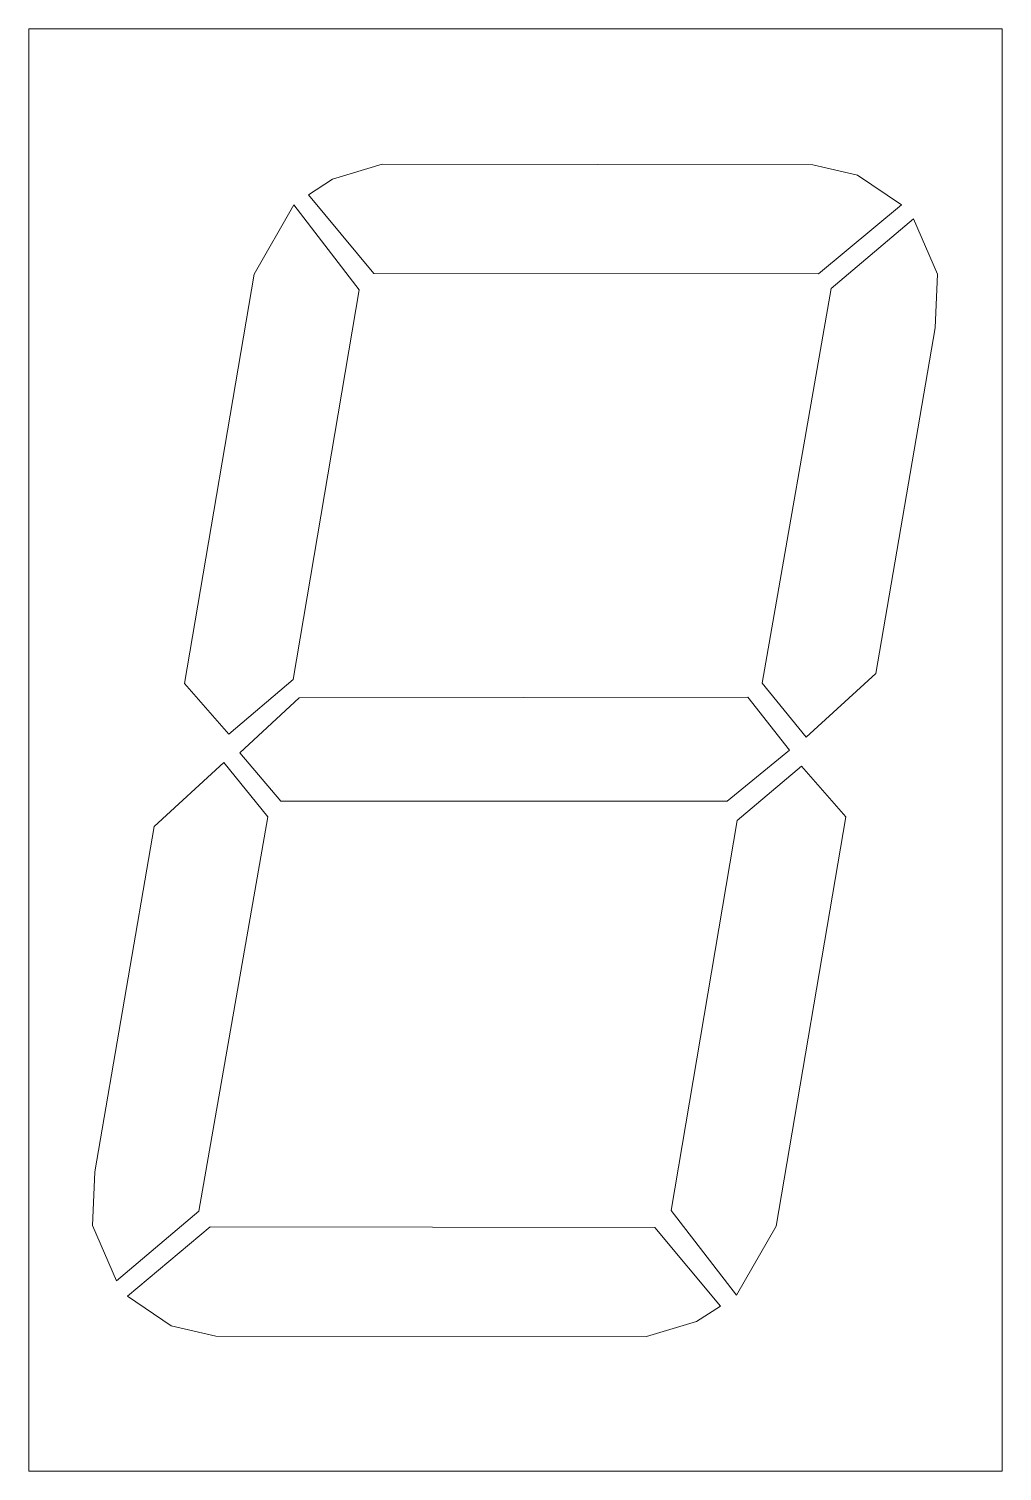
# Model space of a CAD drawing. Header units: millimetres. Extents: x 0 to 18, y 0 to 26.7.
import ezdxf

# ---------------------------------------------------------------- set-up
doc = ezdxf.new("R2010")
doc.units = ezdxf.units.MM
doc.linetypes.add('K5LT32768', pattern=[0])
doc.layers.add('_U+0421_U+043B_U+043E_U+0439 1', color=7, linetype='Continuous')

msp = doc.modelspace()

# ---------------------------------------------------------------- linework, layer by layer
at = {"layer": '_U+0421_U+043B_U+043E_U+0439 1', "color": 13, "linetype": 'K5LT32768', "lineweight": 18, "true_color": 0xd14944}
for points in [[(18, 0), (0, 0), (0, 26.676), (18, 26.676)], [(6.537, 24.172), (14.5, 24.163), (15.326, 23.972), (16.136, 23.424), (14.604, 22.144), (6.381, 22.153), (5.171, 23.606), (5.615, 23.893)], [(3.697, 13.629), (2.879, 14.569), (4.167, 22.14), (4.898, 23.419), (6.11, 21.848), (4.89, 14.639)], [(16.362, 23.162), (14.838, 21.872), (13.56, 14.576), (14.378, 13.575), (15.664, 14.756), (16.76, 21.146), (16.806, 22.139)], [(12.916, 12.389), (4.662, 12.389), (3.9, 13.288), (4.997, 14.304), (13.299, 14.313), (14.065, 13.338)], [(1.62, 3.519), (3.143, 4.809), (4.421, 12.105), (3.604, 13.106), (2.318, 11.925), (1.221, 5.535), (1.176, 4.542)], [(14.291, 13.042), (15.109, 12.102), (13.821, 4.532), (13.09, 3.252), (11.878, 4.823), (13.099, 12.033)], [(11.423, 2.488), (3.461, 2.497), (2.634, 2.688), (1.825, 3.236), (3.356, 4.516), (11.579, 4.507), (12.789, 3.054), (12.345, 2.767)]]:
    msp.add_lwpolyline(points, close=True, dxfattribs=at)

doc.saveas('drawing.dxf')
